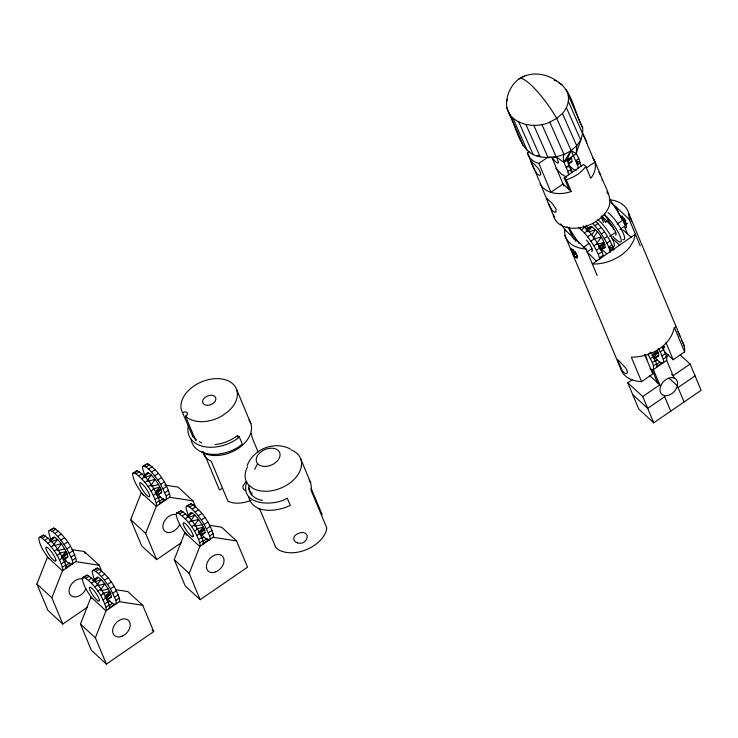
<?xml version="1.0" encoding="UTF-8"?>
<svg xmlns="http://www.w3.org/2000/svg" width="738" height="738" viewBox="0 0 738 738"><rect width="100%" height="100%" fill="white"/><g stroke="black" fill="none" stroke-linecap="round" stroke-linejoin="round"><path stroke-width="1.11" d="M568.5 174.768C567.891 167.563 561.157 162.12 564.026 154.436L549.755 122.157C533.611 130.045 504.755 123.431 506.609 101.53C507.643 90.709 513.989 80.156 524.404 76.115C535.354 71.761 548.057 74.575 557.338 81.392C572.817 91.318 574.284 112.554 582.623 127.674C583.693 136.798 578.214 144.934 576.36 153.633L563.74 162.268L556.194 156.807L541.923 124.528M581.074 166.096L578.85 158.652L576.36 153.633L576.701 145.727L562.43 113.458C568.232 107.093 570.64 97.416 566.157 89.658M568.611 163.698L568.675 162.544M568.537 163.873L571.876 161.576L571.941 160.201L571.396 158.089L567.725 159.353L567.559 158.818M592.909 158.172L594.173 159.86L602.291 179.26C606.184 189.02 614.025 200.432 606.931 210.717A29.603 19.926 -22.7 0 1 579.404 227.811A29.603 19.926 -22.7 0 1 554.672 218.734L539.524 181.576M262.47 500.336C255.283 499.598 247.424 493.556 249.01 485.659M251.972 492.753L251.649 494.82L248.688 487.726M590.243 227.747L591.064 226.418C598.029 230.809 604.016 239.066 605.132 247.258L600.391 249.868M518.648 79.243A41.236 9.022 55.5 0 1 556.747 118.384L576.535 162.692L577.679 163.356L578.029 168.19M246.769 481.813C238.928 505.659 273.733 506.729 287.313 498.215L290.283 505.309C277.654 511.849 253.171 514.487 248.734 497.052M592.531 223.393C599.607 230.69 605.612 239.26 609.348 248.734L610.409 249.14L610.215 252.202M506.609 101.53L507.283 99.473M65.562 568.638A20.323 4.446 55.5 0 0 65.691 564.921C61.153 553.509 54.252 541.701 43.643 535.078L39.262 537.412L38.791 538.749C39.898 546.231 44.584 552.624 48.745 558.74M87.462 607.143L62.831 624.053L51.854 597.798L62.453 570.806L75.802 561.646L76.282 560.317C73.007 547.688 64.787 535.29 53.865 528.057L49.049 530.696L48.579 532.033L50.571 538.722M92.287 598.776C88.126 592.66 83.44 586.267 82.324 578.786L82.804 577.448L87.176 575.114C97.785 581.738 104.685 593.536 109.224 604.957A20.323 4.446 55.5 0 1 109.104 608.675M115.534 589.662L127.803 591.562L142.757 605.317L153.735 631.571L106.373 664.08L95.386 637.826L105.995 610.833L119.335 601.682L119.814 600.354C116.539 587.725 108.329 575.326 97.407 568.094L92.582 570.732L92.112 572.061L94.104 578.749M95.663 569.625L96.143 568.288M159.371 504.248A20.323 4.446 55.5 0 0 159.491 500.53C154.952 489.11 148.052 477.311 137.443 470.687L133.071 473.021L132.591 474.359C133.799 482.172 138.753 488.833 143.172 495.189M135.709 472.219L136.179 470.881M181.271 542.753L156.641 559.653L145.654 533.399L156.262 506.406L169.602 497.255L170.081 495.927C166.806 483.298 158.596 470.899 147.674 463.667L142.849 466.305L142.379 467.634L144.371 474.322M202.904 544.275A20.323 4.446 55.5 0 0 203.033 540.567C198.494 529.146 191.594 517.347 180.985 510.724L176.603 513.058L176.133 514.386C177.332 522.209 182.295 528.869 186.714 535.225M209.334 525.271L221.603 527.172L236.557 540.926L247.544 567.181L200.173 599.69L189.196 573.435L199.795 546.443L213.144 537.282L213.623 535.963C210.339 523.334 202.129 510.936 191.207 503.703L186.391 506.342L185.921 507.67L187.904 514.358M650.123 368.788L652.088 369.756L653.361 369.563L666.7 360.402L666.838 356.712L662.327 346.888M62.831 624.053L47.878 610.298L36.9 584.044L47.5 557.052L62.453 570.806L62.942 569.478C59.658 556.849 51.448 544.45 40.525 537.218L39.262 537.412M106.373 664.08L91.42 650.335L80.442 624.08L91.042 597.088L105.995 610.833L106.475 609.514C103.2 596.885 94.99 584.487 84.067 577.254L82.804 577.448M156.641 559.653L141.687 545.908L130.7 519.653L141.309 492.661L156.262 506.406L156.742 505.087C153.467 492.458 145.257 480.06 134.334 472.827L133.071 473.021M200.173 599.69L185.22 585.935L174.242 559.69L184.841 532.698L199.795 546.443L200.275 545.124C197 532.485 188.79 520.087 177.867 512.855L176.603 513.058M568.361 164.27L568.675 162.443L567.725 159.353M563.86 162.535L566.793 160.174L571.018 150.653L576.701 145.727L580.695 139.989L566.424 107.72M631.497 221.391L631.359 220.505M254.675 469.386L257.627 463.704A12.454 8.386 -22.7 0 1 267.414 448.732A12.454 8.386 -22.7 0 1 279.232 458.178A12.454 8.386 -22.7 0 1 259.462 465.171L257.627 463.704M247.138 465.66C253.346 448.981 274.444 440.706 290.265 448.953M606.147 221.418L607.005 220.976A8.459 1.854 55.5 0 1 613.988 228.955A8.459 1.854 55.5 0 1 615.308 234.942M563.74 162.268L571.018 150.653L576.36 153.633M593.158 238.199L597.402 231.861M57.084 549.995L61.309 543.731L57.61 539.469L54.723 537.31L53.837 537.236L50.295 539.829M150.884 485.604L155.109 479.34L151.419 475.069L148.532 472.92L147.646 472.846L144.094 475.438M100.617 590.031L104.842 583.767L101.152 579.505L98.265 577.347L97.379 577.273L92.942 580.511M194.426 525.64L198.651 519.377L194.952 515.106L192.064 512.956L191.179 512.873L187.637 515.475M53.422 537.845L53.837 537.236L49.704 540.557M147.222 473.455L147.646 472.846L143.513 476.167M96.955 577.882L97.379 577.273L93.246 580.594M190.764 513.491L191.179 512.873L187.046 516.203M597.319 242.719L601.212 237.175L593.638 238.863M591.811 234.813L595.465 229.638L589.025 231.852M53.357 545.161L57.61 539.469L51.411 541.858M147.157 480.77L151.419 475.069L145.211 477.468M96.89 585.197L101.152 579.505L94.944 581.895M190.699 520.807L194.952 515.106L188.753 517.495M585.806 166.493C581.101 172.978 573.896 177.415 566.314 179.758L564.183 177.803L583.601 164.473L585.806 166.493L590.732 178.273C594.966 173.292 596.811 166.041 594.173 159.86M568.408 161.391L571.396 158.089M621.691 218.66L623.047 217.166M625.806 220.773L623.693 223.079L625.704 222.212M587.642 231.769L592.18 226.824L586.24 230.025M246.031 481.628L243.079 485.622A7.491 5.517 -14.8 0 0 245.182 490.632M61.752 556.175L66.208 551.507L61.309 543.731L53.819 545.696M62.629 558.565L67.213 553.768L66.208 551.507L59.16 553.288M155.552 491.776L160.008 487.117L155.109 479.34L147.618 481.305M156.428 494.174L161.013 489.377L160.008 487.117L152.96 488.897M105.294 596.212L109.75 591.544L104.842 583.767L97.351 585.732M106.161 598.601L110.755 593.804L109.75 591.544L102.693 593.324M199.094 531.812L203.55 527.153L198.651 519.377L191.16 521.332M199.97 534.211L204.555 529.404L203.55 527.153L196.502 528.934M651.912 355.716L657.106 350.273L658.674 354.351L658.324 356.223L657.438 356.15M653.527 357.33L658.111 352.533L653.158 355.356M573.103 249.601L571.719 251.031L573.601 255.2L576.193 257.857L577.365 257.774C578.112 255.274 567.762 243.116 571.719 251.031L573.869 250.274M623.499 221.188L624.957 219.684M620.999 217.433L622.411 215.985M577.577 255.025L575.428 257.23L577.171 256.086M50.876 541.129L54.723 537.31M143.91 477.495L148.532 472.92M94.418 581.166L98.265 577.347M188.218 516.766L192.064 512.956M578.85 158.652L575.76 160.672L580.455 162.895L577.402 164.989L577.033 164.002L577.679 163.356M600.105 249.333L604.939 244.601L598.583 247.258M595.714 221.216C603.186 228.992 609.625 238.125 613.167 248.383L609.985 250.56L609.708 249.776L610.409 249.14M576.193 257.857L577.679 256.501M626.802 223.263L625.298 224.629L624.625 224.048M191.022 439.11A33.275 22.398 -22.7 0 0 239.057 446.684L242.322 444.101L239.361 437.007L237.387 435.595C231.059 440.678 223.19 443.575 215.173 444.599M562.43 113.458L556.747 118.384L549.755 122.157M64.058 559.376L67.841 556.849L67.213 553.768L61.263 557.162M107.591 599.413L111.373 596.885L110.755 593.804L104.796 597.199M201.4 535.022L205.182 532.485L204.555 529.404L198.605 532.799M654.126 358.806L656.608 356.814M239.361 437.007L236.086 439.59A33.275 22.398 -22.7 0 1 201.834 446.075A33.275 22.398 -22.7 0 1 188.319 425.863M63.403 560.096L67.841 556.849L63.025 559.22M157.212 495.696L161.64 492.458L161.013 489.377L155.063 492.772M106.945 600.123L111.373 596.885L106.567 599.256M200.745 535.733L205.182 532.485L200.367 534.856M654.311 358.853L658.739 355.605L653.923 357.985M586.018 229.841L590.4 226.732L587.789 228.863L586.166 225.173M600.963 250.053L605.132 247.258M62.601 567.107L65.691 564.921M156.401 502.716L159.491 500.53M106.134 607.143L109.224 604.957M199.943 542.753L203.033 540.567M653.499 365.873L656.589 363.686L651.119 352.183L648.001 354.323L652.327 362.561L653.499 365.873L653.361 369.563L660.519 386.684M573.601 255.2L576.166 253.402M599.791 259.361L598.38 254.342L601.996 251.833C597.439 242.147 591.387 232.848 583.195 225.865M548.149 157.028L538.869 163.402C533.666 162.129 528.537 158.172 527.449 152.72L529.294 151.456M566.793 160.174L569.284 165.201L566.231 167.295L569.718 166.382L571.544 172.674M577.955 161.714L576.535 162.692L577.033 164.002M567.854 171.557L570.908 169.463M40.525 537.218L43.643 535.078M49.049 530.696L53.865 528.057M134.334 472.827L137.443 470.687M142.849 466.305L147.674 463.667M42.5 538.168L45.608 536.028M50.313 530.502L52.278 531.452L55.839 529.008M136.299 473.778L139.417 471.637M144.113 466.102L146.087 467.062L149.639 464.617M586.23 168.024L594.782 162.157L582.716 133.301M45.036 540.207L48.145 538.067M52.278 531.452L54.824 533.491L58.376 531.046M138.836 475.816L141.954 473.676M146.087 467.062L148.624 469.1L152.176 466.656M47.97 543.196L51.088 541.055M54.824 533.491L57.758 536.48L61.309 534.035M141.77 478.796L144.888 476.665M148.624 469.1L151.558 472.08L155.118 469.645M51.097 546.923L54.215 544.782M57.758 536.48L60.885 540.207L64.446 537.762M144.906 482.532L148.015 480.392M151.558 472.08L154.694 475.807L158.246 473.372M54.215 551.138L57.333 548.998M60.885 540.207L64.003 544.423L67.555 541.978M148.015 486.748L151.133 484.608M154.694 475.807L157.803 480.023L161.364 477.587M57.103 555.557L60.221 553.417M75.94 557.956L72.361 560.345L66.89 548.841L70.442 546.397M150.903 491.167L154.021 489.026M169.74 493.556L166.17 495.954L160.69 484.442L164.251 482.006M61.937 556.581L66.937 553.149M155.736 492.191L160.746 488.759M59.566 559.874L62.675 557.734M69.344 553.159L72.905 550.714M153.366 495.484L156.484 493.344M163.153 488.759L166.705 486.324M61.429 563.795L64.547 561.664M71.217 557.079L74.769 554.644M155.229 499.405L158.347 497.264M165.017 492.689L168.578 490.244M64.686 562.485L66.466 561.267M158.486 498.095L160.266 496.877M65.442 565.751L69.889 562.707M159.251 501.36L163.698 498.307M65.636 567.937L71.863 563.666M159.436 503.547L165.663 499.266M578.684 227.636L581.341 229.776L584.966 227.286M581.341 229.776L584.395 232.894L588.02 230.404M594.828 225.736L598.001 223.559M84.067 577.254L87.176 575.114M92.582 570.732L97.407 568.094M177.867 512.855L180.985 510.724M186.391 506.342L191.207 503.703M82.324 578.786L84.658 577.181M86.032 578.205L89.15 576.064M93.855 570.529L95.82 571.489L99.372 569.044M179.841 513.814L182.95 511.674M187.655 506.139L189.62 507.098L193.181 504.654M584.395 232.894L587.66 236.787L591.286 234.297M598.084 229.629L601.267 227.442M88.569 580.243L91.687 578.103M95.82 571.489L98.357 573.527L101.909 571.083M182.378 515.853L185.487 513.713M189.62 507.098L192.166 509.128L195.718 506.692M91.503 583.232L94.621 581.092M98.357 573.527L101.29 576.507L104.851 574.072M185.312 518.832L188.421 516.692M192.166 509.128L195.1 512.117L198.651 509.672M587.66 236.787L590.898 241.178L594.524 238.688M601.322 234.02L604.505 231.833M583.085 247.525L589.035 243.439M94.639 586.959L97.757 584.819M101.29 576.507L104.427 580.234L107.979 577.799M188.439 522.559L191.557 520.428M195.1 512.117L198.227 515.844L201.788 513.408M598.38 254.342L593.896 245.782L597.522 243.291M604.321 238.614L607.503 236.437M586.802 252.138L591.904 248.632M609.736 236.4L615.686 232.304M619.975 229.37L625.925 225.284L624.772 224.177M599.228 246.529L604.33 243.023L599.053 246.086M97.748 591.175L100.866 589.035M104.427 580.234L107.536 584.459L111.097 582.014M191.557 526.775L194.675 524.644M198.227 515.844L201.345 520.059L204.896 517.624M596.442 250.265L600.068 247.774M606.876 243.106L610.049 240.929M100.636 595.594L103.754 593.453M119.473 597.983L115.903 600.381L110.423 588.869L113.984 586.433M194.445 531.194L197.553 529.063M213.282 533.592L209.703 535.982L204.232 524.478L207.784 522.043M610.833 247.71L609.348 248.734L609.708 249.776M105.469 596.618L110.479 593.186M199.278 532.227L204.278 528.786M599.56 257.728L603.186 255.237L601.996 251.833M103.099 599.911L106.217 597.771M112.886 593.195L116.438 590.751M196.908 535.52L200.016 533.38M206.686 528.795L210.247 526.36M104.962 603.832L108.08 601.691M114.75 597.116L118.311 594.671M198.771 539.441L201.889 537.301M208.559 532.725L212.11 530.281M108.218 602.522L109.999 601.304M202.028 538.131L203.799 536.913M108.984 605.787L112.536 603.352M202.784 541.397L207.23 538.343M109.169 607.974L114.51 604.311M202.978 543.583L209.205 539.303M652.835 355.347L657.844 351.906M650.464 358.64L653.582 356.5M666.838 356.712L663.268 359.111L660.252 351.915L663.803 349.48M652.327 362.561L655.445 360.421M662.115 355.845L665.676 353.401M655.584 361.251L657.364 360.033M680.15 354.877L690.122 364.046L701.1 390.301L653.739 422.809L638.785 409.064L627.798 382.81L632.531 379.563M665.713 356.786L668.545 354.84M656.35 364.517L659.901 362.072M656.534 366.703L662.761 362.423M664.938 352.137L673.176 359.738L684.606 351.888A33.828 22.767 -22.7 0 0 681.488 340.467M597.162 275.532L586.064 249.001L564.45 229.38L564.921 235.477L620.418 368.133A33.828 22.767 -22.7 0 0 641.562 381.657L652.798 373.945L644.68 354.526M627.798 382.81L642.752 396.555L659.763 384.876L649.597 375.531M690.122 364.046L673.111 375.725L671.645 374.378M664.717 396.703L647.706 408.382L632.752 394.636M678.056 387.551L695.067 375.873M622.89 220.339L624.597 219.177M663.905 346.39L662.041 347.663L663.896 347.93L663.508 345.845M662.955 348.225L664.809 346.952M572.633 253.088L575.068 251.437M572.946 253.807L575.437 252.128M622.715 220.127L624.413 218.974M623.628 221.363L625.344 220.201M611.986 244.998L608.785 247.119L613.167 248.383L613.398 250.025M616.996 224.094L623.056 220.081L610.003 199.546M222.47 488.307L219.463 489.995L205.33 456.213M627.235 223.559L625.298 224.629L626.424 224.573L625.501 221.834L622.152 216.889L619.579 215.035L616.258 207.101L610.999 202.609M520.207 78.394L524.404 76.115M571.018 150.653C561.978 156.539 550.806 158.79 540.198 156.797C519.358 153.384 517.458 128.523 508.888 113.431M601.498 249.167L604.468 247.571M568.278 163.688L571.194 162.129M156.825 494.829L161.64 492.458L160.34 492.993M568.638 163.135L571.876 161.576M573.075 254.075L575.908 252.839M622.005 219.057L623.988 218.337M566.314 179.758L571.24 191.529C560.862 195.155 546.341 194.638 540.188 184.103M533.795 125.34L548.066 157.609L550.234 156.908M597.033 244.306L604.099 242.433M151.327 486.259L158.624 484.571M57.527 550.649L64.824 548.961M194.869 526.295L202.166 524.607M101.06 590.686L108.357 588.998M548.066 157.609L557.162 157.083M536.655 155.607L538.878 155.487M586.544 143.273L586.765 142.148L583.472 135.165M602.024 180.155L602.291 179.26M164.685 485.06L178.07 487.135L193.024 500.89L195.653 507.19M169.602 497.255L193.024 500.89M213.144 537.282L236.557 540.926M72.001 549.625L84.261 551.535L99.215 565.28L101.853 571.581M75.802 561.646L99.215 565.28M119.335 601.682L142.757 605.317M586.064 249.001C577.319 248.558 567.716 244.463 564.921 235.477M554.183 80.267L556.203 80.94M566.729 177.249L561.387 174.057L555.862 168.31M576.221 170.616L573.915 169.694L568.712 165.275M623.056 220.081L621.783 218.808M566.821 226.76L568.758 227.857L579.173 243.503M199.14 441.545L201.695 442.994M558.694 82.564L562.015 84.732M258.392 508.51L260.08 509.857L275.911 547.697L278.549 549.81A29.465 19.834 -22.7 0 0 326.113 531.388L326.823 527.984L310.993 490.143L311.445 487.966L310.68 482.753L300.79 459.11M606.442 253.568L601.498 249.084M596.009 260.726L588.343 253.134M182.793 412.634A3.266 2.196 -22.7 0 1 187.138 412.717A3.266 2.196 -22.7 0 1 185.496 416.186C189.417 420.291 195.358 421.269 200.764 421.712A29.465 19.834 -22.7 0 0 222.286 415.715L228.319 411.324A29.465 19.834 -22.7 0 0 217.572 378.64A29.465 19.834 -22.7 0 0 181.622 410.559L192.969 436.961M201.114 451.241L202.572 452.449A29.465 19.834 -22.7 0 0 238.992 447.911A29.465 19.834 -22.7 0 0 248.983 419.931M608.011 212.609L610.197 214.463A16.919 3.699 55.5 0 1 622.18 231.077A16.919 3.699 55.5 0 1 622.918 239.573M604.579 214.961L606.765 216.824A16.919 3.699 55.5 0 1 619.542 235.081A16.919 3.699 55.5 0 1 617.743 240.957L615.557 239.094A16.919 3.699 55.5 0 1 613.066 236.474M597.771 219.629L599.957 221.492A16.919 3.699 55.5 0 1 611.94 238.106A16.919 3.699 55.5 0 1 612.678 246.593M622.973 229.887L631.368 237.424M571.24 191.529L563.011 183.965L550.935 192.258L538.869 163.402M669.449 378.529L677.309 385.753L684.089 401.979M130.7 519.653L145.654 533.399M174.242 559.69L189.196 573.435M152.074 630.04L153.735 631.571M36.9 584.044L51.854 597.798M80.442 624.08L95.386 637.826M611.479 237.645L619.717 245.247M616.258 207.101L629.117 219.232L640.215 245.754M601.876 215.911L612.623 226.981L604.311 213.909M193.061 436.029L196.585 440.097M606.756 191.954L608.665 194.491M611.239 225.727L611.691 226.335M560.723 223.835L566.055 231.059M601.239 216.197L605.806 222.618M532.661 162.867C536.139 165.93 540.419 169.639 540.797 174.546L539.746 175.404L537.485 174.408A8.57 1.07 60.7 0 1 533.242 167.48L530.825 161.705M201.345 520.059L204.232 524.478M157.803 480.023L160.69 484.442M107.536 584.459L110.423 588.869M64.003 544.423L66.89 548.841M590.898 241.178L593.896 245.782M629.2 215.727L629.505 216.206M309.102 480.069L310.68 482.753M658.278 348.465L660.252 351.915M598.998 172.185L600.548 175.091M548.306 203.504L549.847 206.409A8.432 1.052 60.7 0 0 552.983 211.317A8.432 2.601 50.1 0 0 555.982 212.046L555.972 208.919L552.624 204.02A8.432 2.601 50.1 0 0 548.242 199.97A8.432 1.052 60.7 0 0 546.489 198.384L546.563 199.334M675.777 326.86L676.1 327.515M573.804 239.195L568.758 227.857L573.315 238.319M568.352 95.396L582.623 127.674M568.435 101.558L582.706 133.836M525.926 124.528L540.198 156.797M518.842 122.139L533.113 154.417M513.03 118.357L527.301 150.635M506.702 107.683L520.511 138.919M677.927 331.556L679.855 336.131M630.501 218.448L630.999 219.61M628.638 213.134L684.135 345.799M684.606 351.888L674.347 327.358C670.593 346.519 649.56 357.358 631.304 357.127L641.562 381.657M624.699 227.276L627.355 233.632M665.907 342.358L673.176 359.738M666.7 360.402L674.08 378.05M612.688 246.566L614.016 249.748M569.801 166.124L572.43 172.424M664.182 395.439L670.75 411.131M652.088 369.756L657.576 382.865M564.183 177.803L569.109 189.574M551.803 157.176L563.887 186.068M642.752 396.555L653.739 422.809M574.985 239.407L575.815 241.381M527.449 152.72L534.773 170.238M535.64 172.305L539.091 180.542M311.196 488.482L322.192 514.764M236.723 389.793L250.874 423.63M258.106 451.933L252.368 438.215L251.234 433.4M237.387 435.595L238.236 437.616M203.116 451.536L205.21 456.545M185.496 416.186L195.671 440.512M84.261 551.535L85.138 553.629M520.973 139.962L523.159 145.7M569.284 165.201L569.718 166.382M624.699 223.965L625.058 224.979M567.743 159.214L568.085 160.22M568.149 160.414L568.647 162.314M553.648 214.85L554.672 218.734M203.227 452.477C203.946 456.637 207.609 459.571 211.234 461.259L228.014 501.37L232.959 502.818A25.996 17.5 -22.7 0 0 250.938 500.355M291.113 449.903A29.465 19.834 -22.7 0 1 294.047 479.405A29.465 19.834 -22.7 0 1 252.82 488.316L248.494 484.857A29.465 19.834 -22.7 0 1 247.544 466.776M85.848 588.832A10.341 7.306 -47.4 0 1 74.086 596.904A10.341 7.306 -47.4 0 1 69.916 586.931A10.341 7.306 -47.4 0 1 81.678 578.86M72.361 560.345A20.323 4.446 55.5 0 1 64.289 559.1M115.903 600.381A20.323 4.446 55.5 0 1 107.822 599.136M179.657 524.441A10.341 7.306 -47.4 0 1 167.895 532.513A10.341 7.306 -47.4 0 1 163.716 522.541A10.341 7.306 -47.4 0 1 175.478 514.46M166.17 495.954A20.323 4.446 55.5 0 1 158.089 494.709M209.703 535.982A20.323 4.446 55.5 0 1 201.631 534.746M603.564 222.479A16.919 3.699 55.5 0 1 601.295 216.714M586.442 240.053A8.459 1.854 55.5 0 1 591.581 247.876A8.459 1.854 55.5 0 1 591.525 251.261M620.464 216.695A8.459 1.854 55.5 0 1 625.603 224.518A8.459 1.854 55.5 0 1 625.547 227.913M613.112 228.42A6.347 1.384 55.5 0 1 613.878 229.776M530.816 161.105A8.57 1.07 60.7 0 1 532.596 162.72M663.268 359.111A20.323 4.446 55.5 0 1 655.187 357.865M656.589 363.686A20.323 4.446 55.5 0 1 656.469 367.404M645.067 354.692A8.459 1.854 55.5 0 1 646.525 357.856L646.783 358.982A8.459 1.854 55.5 0 1 646.7 359.692M556.821 158.126A8.459 1.854 55.5 0 1 557.808 163.107A8.459 1.854 55.5 0 1 552.227 157.637M609.745 199.786A33.828 22.767 -22.7 0 1 629.117 219.232M627.346 372.118L627.143 373.114L625.695 373.76A8.459 1.882 55.3 0 1 622.374 370.863L617.586 359.904A8.459 1.882 55.3 0 1 620.907 362.801L625.307 367.616A8.183 3.247 44.1 0 1 627.346 372.118M635.381 234.214L633.656 240.653L629.837 246.999A33.828 22.767 -22.7 0 1 592.337 263.983L635.381 234.214M660.814 385.697L660.104 388.059A10.341 7.306 -47.4 0 0 663.056 395.116L664.993 395.669A10.341 7.306 -47.4 0 0 676.755 387.598L677.466 385.227A10.341 7.306 -47.4 0 0 674.514 378.17L672.576 377.616A10.341 7.306 -47.4 0 0 660.814 385.697M193.218 535.862L192.959 534.736A8.459 1.854 55.5 0 0 187.212 525.456A8.459 1.854 55.5 0 0 183.199 523.657L183.458 524.783A8.459 1.854 55.5 0 0 189.196 534.063A8.459 1.854 55.5 0 0 193.218 535.862M149.685 495.825L149.427 494.7A8.459 1.854 55.5 0 0 143.679 485.42A8.459 1.854 55.5 0 0 139.657 483.63L139.916 484.746A8.459 1.854 55.5 0 0 145.663 494.026A8.459 1.854 55.5 0 0 149.685 495.825M99.418 600.252L99.16 599.127A8.459 1.854 55.5 0 0 93.412 589.856A8.459 1.854 55.5 0 0 89.39 588.057L89.649 589.173A8.459 1.854 55.5 0 0 95.396 598.453A8.459 1.854 55.5 0 0 99.418 600.252M55.876 560.216L55.618 559.1A8.459 1.854 55.5 0 0 49.87 549.819A8.459 1.854 55.5 0 0 45.857 548.02L46.116 549.146A8.459 1.854 55.5 0 0 51.863 558.417A8.459 1.854 55.5 0 0 55.876 560.216M297.349 542.845A7.02 5.12 -8.3 0 0 302.645 542.873A7.02 5.175 -30.4 0 0 306.491 539.303A6.9 5.083 -30.4 0 0 303.696 532.615A7.02 5.175 -30.4 0 0 298.687 533.408A7.02 5.12 -8.3 0 0 294.554 536.157A6.9 5.028 -8.3 0 0 297.349 542.845M207.507 405.346A6.928 4.668 -22.7 0 0 215.653 397.662A6.928 4.668 -22.7 0 0 204.537 397.828A6.928 4.668 -22.7 0 0 207.507 405.346M122.121 636.211A10.341 7.306 -47.4 0 0 128.689 620.575A10.341 7.306 -47.4 0 0 113.458 626.968A10.341 7.306 -47.4 0 0 122.121 636.211M215.92 571.812A10.341 7.306 -47.4 0 0 222.498 556.184A10.341 7.306 -47.4 0 0 207.258 562.568A10.341 7.306 -47.4 0 0 215.92 571.812"/></g></svg>
